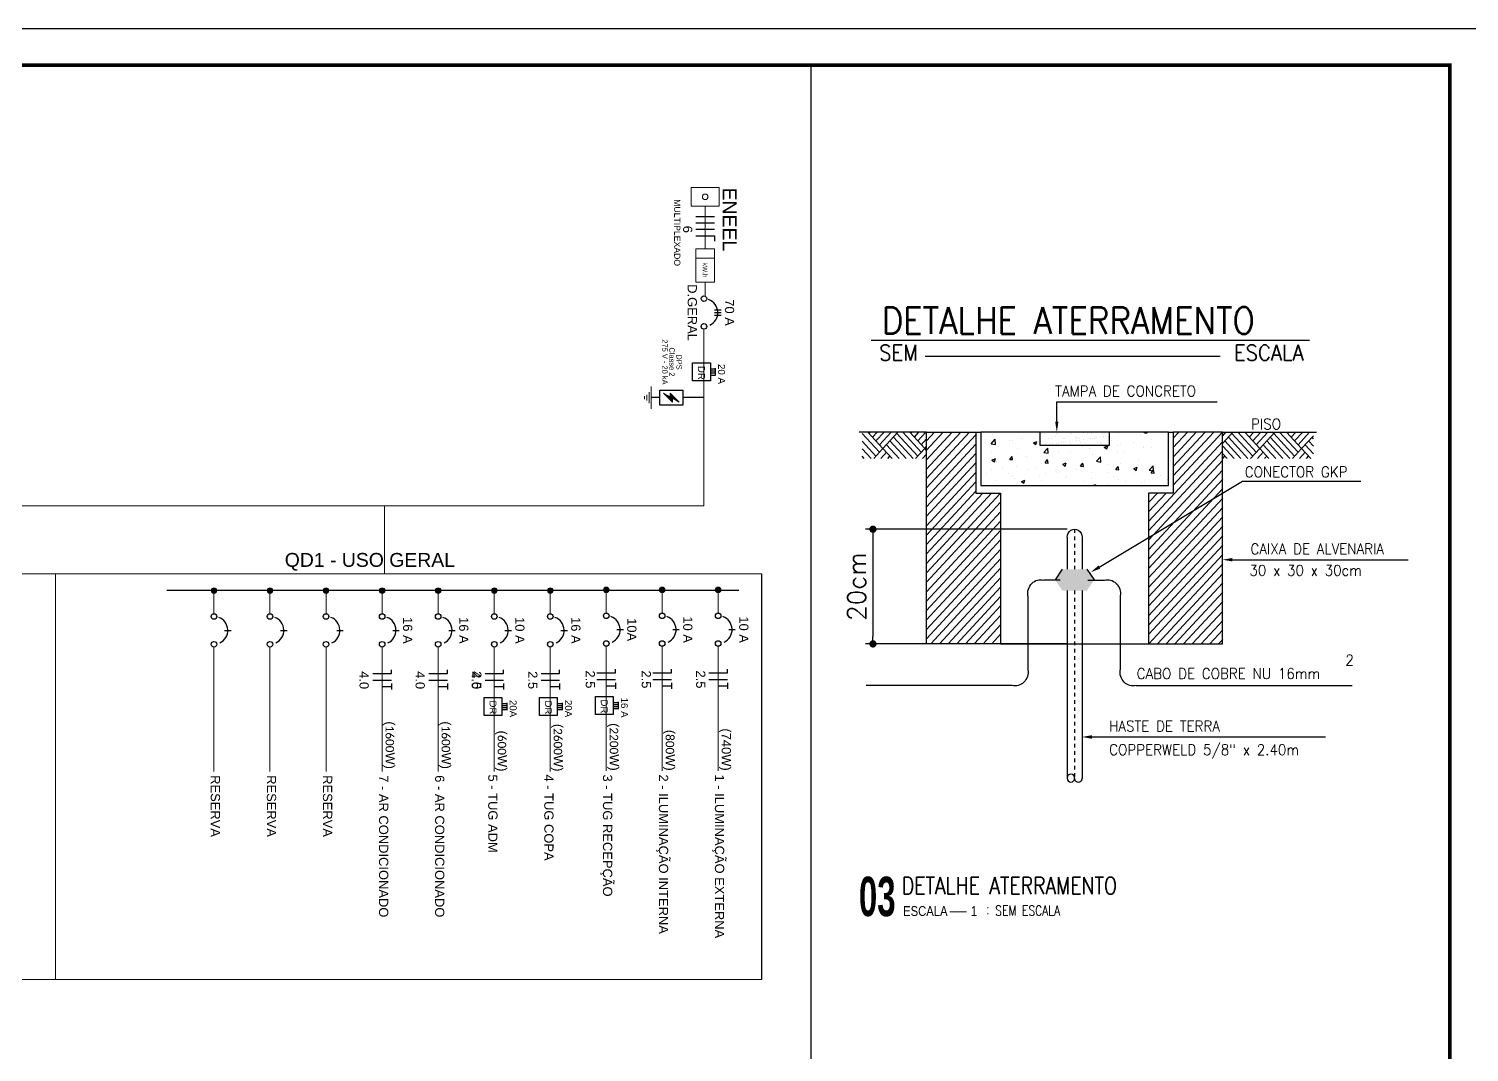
# Model space of a CAD drawing. Header units: millimetres. Extents: x 3040 to 3208, y 298 to 357.
# Drawn here: x 3083.66 to 3123.14, y 329.22 to 357.26 of the extents above; entities that cross this region are included whole.
import ezdxf
from ezdxf.enums import TextEntityAlignment as Align

# ---------------------------------------------------------------- set-up
doc = ezdxf.new("R2010")
doc.units = ezdxf.units.MM
doc.header["$MEASUREMENT"] = 0
doc.linetypes.add('DASHDOT', pattern=[1, 0.5, -0.25, 0, -0.25])
doc.layers.get('0').update_dxf_attribs({"linetype": 'CONTINUOUS'})
doc.layers.get('DEFPOINTS').update_dxf_attribs({"linetype": 'CONTINUOUS'})
for name, color, linetype in [('01', 4, 'CONTINUOUS'), ('02', 2, 'CONTINUOUS'), ('06', 2, 'CONTINUOUS'), ('A-TXT-Y', 8, 'CONTINUOUS'), ('CABO-ILUM', 3, 'CONTINUOUS'), ('CABO.ILUMI.SOLO', 6, 'CONTINUOUS'), ('E-txt-g', 3, 'CONTINUOUS'), ('E-TXT-Y', 2, 'CONTINUOUS'), ('FIACAO', 1, 'CONTINUOUS'), ("LINHA - PROJETU'S", 1, 'CONTINUOUS'), ('P2', 1, 'CONTINUOUS'), ("PRANCHA - PROJETU'S", 7, 'CONTINUOUS'), ('SOMENTE_TUBULACAO', 2, 'CONTINUOUS'), ('TEXTO2', 3, 'CONTINUOUS'), ('TEXTOS', 2, 'CONTINUOUS')]:
    doc.layers.add(name, color=color, linetype=linetype)
for name, color, linetype, lineweight in [('DI-Disjuntor', 1, 'CONTINUOUS', 30), ('DI-Linhas do diagrama', 9, 'CONTINUOUS', 20), ('DI-Textos do diagrama', 7, 'CONTINUOUS', 20), ('DI-Título do diagrama', 3, 'CONTINUOUS', 30), ('E-Txt-W', 7, 'CONTINUOUS', 20)]:
    doc.layers.add(name, color=color, linetype=linetype, lineweight=lineweight)
doc.styles.add('ARIAL', font='arial.ttf', dxfattribs={"height": 2})
doc.styles.add('F2', font='ARIALN.TTF')
doc.styles.add('REG140', font='romans.shx', dxfattribs={"width": 0.8, "height": 0.35})
doc.styles.add('REG80', font='romans.shx', dxfattribs={"width": 0.8, "height": 0.2})
doc.styles.add('ROMANS', font='romans.shx', dxfattribs={"height": 0.1})
doc.styles.add('SANSSERIF2', font='sanssb__.ttf', dxfattribs={"width": 0.8})
doc.styles.add('TEXTOS', font='romans.shx', dxfattribs={"height": 0.1})

# ---------------------------------------------------------------- blocks, each defined once
blk = doc.blocks.new('DR Tetrapolar')
at = {"layer": 'DI-Disjuntor', "linetype": 'Continuous'}
for p, q in [((6561.4, 1698.7), (6561.4, 1706.1)), ((6564.6, 1698.7), (6564.6, 1706.1)), ((6567.7, 1698.7), (6567.7, 1706.1)), ((6570.9, 1698.7), (6570.9, 1706.1))]:
    blk.add_line(p, q, dxfattribs=at)
at = {"layer": 'P2'}
blk.add_line((6560.4, 1706.1), (6571.9, 1706.1), dxfattribs=at)
blk.add_lwpolyline([(6552.3, 1698.7), (6580, 1698.7), (6580, 1671.8), (6552.3, 1671.8)], close=True, dxfattribs=at)
at = {"layer": 'P2', "insert": (6567.6, 1679.9), "char_height": 10.59, "width": 50.832, "attachment_point": 8, "line_spacing_factor": 0.798, "style": 'ARIAL'}
blk.add_mtext('DR', dxfattribs=at)
blk = doc.blocks.new('DPS')
at = {"layer": 'DI-Linhas do diagrama', "linetype": 'Continuous'}
blk.add_hatch(color=256, dxfattribs=at).paths.add_polyline_path([(3385.424, 218.518), (3385.247, 218.341), (3385.322, 218.341), (3385.247, 218.211), (3385.424, 218.388), (3385.349, 218.388)])
at = {"layer": 'DI-Disjuntor', "linetype": 'Continuous'}
blk.add_lwpolyline([(3385.186, 218.592), (3385.484, 218.592), (3385.484, 218.137), (3385.186, 218.137)], close=True, dxfattribs=at)
at = {"layer": 'DI-Linhas do diagrama', "linetype": 'Continuous'}
for p, q in [((3385.424, 218.518), (3385.247, 218.341)), ((3385.349, 218.388), (3385.424, 218.518)), ((3385.247, 218.211), (3385.424, 218.388)), ((3385.247, 218.341), (3385.322, 218.341)), ((3385.322, 218.341), (3385.247, 218.211)), ((3385.424, 218.388), (3385.349, 218.388))]:
    blk.add_line(p, q, dxfattribs=at)
blk = doc.blocks.new('ADFSGASDFG')
at = {"layer": "PRANCHA - PROJETU'S", "color": 1}
blk.add_lwpolyline([(276.578, 47.946), (360.678, 47.946), (360.678, 107.346), (276.578, 107.346)], close=True, dxfattribs=at)
at = {"layer": "PRANCHA - PROJETU'S", "color": 4, "const_width": 0.1}
blk.add_lwpolyline([(279.078, 106.346), (359.678, 106.346), (359.678, 48.946), (279.078, 48.946)], close=True, dxfattribs=at)
blk = doc.blocks.new('*X327')
at = {"color": 0}
for p, q in [((4.704, 10.891), (5.573, 11.76)), ((4.704, 11.068), (5.396, 11.76)), ((4.704, 11.245), (5.219, 11.76)), ((4.704, 11.422), (5.042, 11.76)), ((4.704, 11.598), (4.866, 11.76)), ((4.704, 10.715), (5.704, 11.715)), ((9.704, 11.649), (9.815, 11.76)), ((9.704, 11.472), (9.992, 11.76)), ((9.704, 11.295), (10.169, 11.76)), ((9.704, 11.118), (10.346, 11.76)), ((9.704, 10.942), (10.522, 11.76)), ((9.704, 10.765), (10.699, 11.76)), ((4.704, 10.538), (5.704, 11.538)), ((4.704, 10.361), (5.704, 11.361)), ((9.204, 10.088), (10.704, 11.588)), ((9.204, 9.911), (10.704, 11.411)), ((4.704, 10.184), (5.704, 11.184)), ((9.204, 9.734), (10.704, 11.234)), ((4.704, 10.007), (5.704, 11.007)), ((4.704, 9.831), (5.704, 10.831)), ((9.204, 9.558), (10.704, 11.058)), ((9.204, 9.381), (10.704, 10.881)), ((4.704, 9.654), (5.704, 10.654)), ((4.704, 9.124), (6.198, 10.617)), ((4.704, 9.3), (6.021, 10.617)), ((4.704, 9.477), (5.844, 10.617)), ((9.204, 9.204), (10.704, 10.704)), ((9.204, 10.442), (9.38, 10.617)), ((9.204, 10.265), (9.557, 10.617)), ((4.704, 8.947), (6.204, 10.447)), ((4.704, 8.77), (6.204, 10.27)), ((9.204, 9.027), (10.704, 10.527)), ((9.204, 8.851), (10.704, 10.351)), ((4.704, 8.593), (6.204, 10.093)), ((9.204, 8.674), (10.704, 10.174)), ((9.204, 8.497), (10.704, 9.997)), ((4.704, 8.416), (6.204, 9.916)), ((4.704, 8.24), (6.204, 9.74)), ((9.204, 8.32), (10.704, 9.82)), ((4.704, 8.063), (6.204, 9.563)), ((9.204, 8.143), (10.704, 9.643)), ((9.204, 7.967), (10.704, 9.467)), ((4.704, 7.886), (6.204, 9.386)), ((4.786, 7.791), (6.204, 9.209)), ((9.205, 7.791), (10.704, 9.29)), ((4.963, 7.791), (6.204, 9.033)), ((9.382, 7.791), (10.704, 9.113)), ((9.559, 7.791), (10.704, 8.936)), ((5.139, 7.791), (6.204, 8.856)), ((5.316, 7.791), (6.204, 8.679)), ((9.736, 7.791), (10.704, 8.76)), ((5.493, 7.791), (6.204, 8.502)), ((9.912, 7.791), (10.704, 8.583)), ((10.089, 7.791), (10.704, 8.406)), ((5.67, 7.791), (6.204, 8.325)), ((5.847, 7.791), (6.204, 8.149)), ((10.266, 7.791), (10.704, 8.229)), ((6.023, 7.791), (6.204, 7.972)), ((10.443, 7.791), (10.704, 8.052)), ((10.62, 7.791), (10.704, 7.876)), ((6.2, 7.791), (6.204, 7.795))]:
    blk.add_line(p, q, dxfattribs=at)
blk = doc.blocks.new('*X324')
at = {"color": 0}
for p, q in [((5.904, 11.656), (5.904, 11.656)), ((6.012, 11.577), (6.09, 11.659)), ((6.04, 11.753), (6.04, 11.753)), ((6.101, 11.564), (6.09, 11.659)), ((6.381, 11.633), (6.381, 11.633)), ((6.438, 11.633), (6.438, 11.633)), ((6.631, 11.666), (6.631, 11.666)), ((6.867, 11.592), (6.937, 11.619)), ((6.917, 11.559), (6.937, 11.619)), ((8.448, 11.632), (8.448, 11.632)), ((8.584, 11.764), (8.584, 11.764)), ((9.032, 11.732), (9.032, 11.732)), ((9.117, 11.783), (9.124, 11.791)), ((9.117, 11.783), (9.177, 11.778)), ((9.177, 11.778), (9.175, 11.791)), ((9.268, 11.654), (9.268, 11.654)), ((6.012, 11.577), (6.101, 11.564)), ((6.027, 11.42), (6.027, 11.42)), ((6.541, 11.49), (6.541, 11.49)), ((6.867, 11.592), (6.917, 11.559)), ((6.971, 11.611), (6.971, 11.611)), ((7.08, 11.412), (7.157, 11.493)), ((7.08, 11.412), (7.168, 11.398)), ((7.168, 11.398), (7.157, 11.493)), ((7.282, 11.432), (7.282, 11.432)), ((7.379, 11.405), (7.379, 11.405)), ((7.629, 11.438), (7.629, 11.438)), ((7.865, 11.532), (7.865, 11.532)), ((8.008, 11.488), (8.008, 11.488)), ((8.067, 11.367), (8.067, 11.367)), ((8.304, 11.512), (8.374, 11.539)), ((8.304, 11.512), (8.354, 11.479)), ((8.354, 11.479), (8.374, 11.539)), ((8.572, 11.431), (8.572, 11.431)), ((8.573, 11.543), (8.573, 11.543)), ((8.639, 11.571), (8.639, 11.571)), ((8.688, 11.412), (8.688, 11.412)), ((8.89, 11.604), (8.89, 11.604)), ((9.091, 11.506), (9.091, 11.506)), ((9.107, 11.52), (9.107, 11.52)), ((9.271, 11.512), (9.271, 11.512)), ((6.015, 11.087), (6.015, 11.087)), ((6.027, 11.27), (6.097, 11.297)), ((6.027, 11.27), (6.077, 11.236)), ((6.077, 11.236), (6.097, 11.297)), ((6.116, 11.231), (6.116, 11.231)), ((6.118, 11.239), (6.118, 11.239)), ((6.243, 11.122), (6.243, 11.122)), ((6.368, 11.272), (6.368, 11.272)), ((6.387, 11.282), (6.435, 11.339)), ((6.387, 11.282), (6.447, 11.277)), ((6.447, 11.277), (6.435, 11.339)), ((6.529, 11.157), (6.529, 11.157)), ((6.699, 11.332), (6.699, 11.332)), ((6.747, 11.322), (6.747, 11.322)), ((6.777, 11.1), (6.777, 11.1)), ((6.938, 11.112), (6.938, 11.112)), ((7.034, 11.221), (7.034, 11.221)), ((7.104, 11.219), (7.153, 11.277)), ((7.104, 11.219), (7.164, 11.214)), ((7.164, 11.214), (7.153, 11.277)), ((7.31, 11.077), (7.31, 11.077)), ((7.464, 11.19), (7.534, 11.216)), ((7.464, 11.19), (7.514, 11.156)), ((7.514, 11.156), (7.534, 11.216)), ((7.522, 11.212), (7.522, 11.212)), ((7.553, 11.296), (7.553, 11.296)), ((7.745, 11.093), (7.745, 11.093)), ((7.822, 11.157), (7.87, 11.214)), ((7.822, 11.157), (7.881, 11.151)), ((7.881, 11.151), (7.87, 11.214)), ((8.105, 11.312), (8.105, 11.312)), ((8.147, 11.246), (8.225, 11.328)), ((8.147, 11.246), (8.236, 11.233)), ((8.236, 11.233), (8.225, 11.328)), ((8.376, 11.177), (8.376, 11.177)), ((8.539, 11.094), (8.587, 11.151)), ((8.539, 11.094), (8.599, 11.089)), ((8.56, 11.098), (8.56, 11.098)), ((8.599, 11.089), (8.587, 11.151)), ((8.627, 11.209), (8.627, 11.209)), ((8.901, 11.11), (8.971, 11.136)), ((8.901, 11.11), (8.951, 11.076)), ((8.951, 11.076), (8.971, 11.136)), ((9.005, 11.259), (9.005, 11.259)), ((9.079, 11.173), (9.079, 11.173)), ((9.214, 11.081), (9.292, 11.162)), ((9.214, 11.081), (9.303, 11.067)), ((9.256, 11.031), (9.304, 11.088)), ((9.303, 11.067), (9.292, 11.162)), ((9.316, 11.026), (9.304, 11.088)), ((9.592, 11.243), (9.592, 11.243)), ((5.855, 10.845), (5.855, 10.845)), ((5.92, 11.01), (5.92, 11.01)), ((6.105, 10.878), (6.105, 10.878)), ((6.355, 11.012), (6.355, 11.012)), ((6.454, 10.988), (6.454, 10.988)), ((6.484, 10.927), (6.484, 10.927)), ((6.517, 10.824), (6.517, 10.824)), ((6.624, 10.867), (6.694, 10.894)), ((6.624, 10.867), (6.674, 10.834)), ((6.674, 10.834), (6.694, 10.894)), ((6.988, 10.965), (6.988, 10.965)), ((7.022, 10.888), (7.022, 10.888)), ((7.116, 11.011), (7.116, 11.011)), ((7.366, 11.044), (7.366, 11.044)), ((7.521, 10.943), (7.521, 10.943)), ((7.541, 10.963), (7.541, 10.963)), ((7.844, 11.054), (7.844, 11.054)), ((7.904, 10.862), (7.904, 10.862)), ((8.054, 11.034), (8.054, 11.034)), ((8.055, 10.92), (8.055, 10.92)), ((8.072, 10.791), (8.131, 10.814)), ((8.124, 10.791), (8.131, 10.814)), ((8.363, 10.815), (8.363, 10.815)), ((8.378, 11.032), (8.378, 11.032)), ((8.487, 10.962), (8.487, 10.962)), ((8.589, 10.898), (8.589, 10.898)), ((8.742, 10.865), (8.742, 10.865)), ((8.912, 11.009), (8.912, 11.009)), ((9.067, 10.84), (9.067, 10.84)), ((9.07, 11.062), (9.07, 11.062)), ((9.123, 10.875), (9.123, 10.875)), ((9.256, 11.031), (9.316, 11.026)), ((9.374, 10.948), (9.374, 10.948)), ((9.446, 10.987), (9.446, 10.987)), ((9.58, 10.91), (9.58, 10.91))]:
    blk.add_line(p, q, dxfattribs=at)
blk = doc.blocks.new('*X326')
at = {"color": 0}
for p, q in [((3.748, 11.384), (3.398, 11.734)), ((3.818, 11.455), (3.514, 11.76)), ((3.536, 11.738), (3.557, 11.76)), ((3.606, 11.667), (3.699, 11.76)), ((3.677, 11.597), (3.84, 11.76)), ((3.748, 11.526), (3.982, 11.76)), ((3.818, 11.455), (4.123, 11.76)), ((4.429, 11.269), (4.031, 11.667)), ((4.525, 11.314), (4.101, 11.738)), ((4.596, 11.384), (4.221, 11.76)), ((4.667, 11.455), (4.362, 11.76)), ((4.384, 11.738), (4.406, 11.76)), ((4.455, 11.667), (4.547, 11.76)), ((4.525, 11.597), (4.689, 11.76)), ((4.596, 11.526), (4.704, 11.634)), ((10.704, 11.553), (10.911, 11.76)), ((10.704, 11.694), (10.77, 11.76)), ((11.217, 11.269), (10.819, 11.667)), ((11.314, 11.314), (10.889, 11.738)), ((11.384, 11.384), (11.009, 11.76)), ((11.455, 11.455), (11.15, 11.76)), ((11.172, 11.738), (11.194, 11.76)), ((11.243, 11.667), (11.336, 11.76)), ((11.314, 11.597), (11.477, 11.76)), ((11.384, 11.526), (11.618, 11.76)), ((11.455, 11.455), (11.76, 11.76)), ((12.065, 11.269), (11.667, 11.667)), ((12.162, 11.314), (11.738, 11.738)), ((12.233, 11.384), (11.858, 11.76)), ((12.304, 11.455), (11.999, 11.76)), ((12.021, 11.738), (12.043, 11.76)), ((12.092, 11.667), (12.184, 11.76)), ((12.162, 11.597), (12.326, 11.76)), ((12.233, 11.526), (12.467, 11.76)), ((12.304, 11.455), (12.545, 11.696)), ((12.545, 11.638), (12.516, 11.667)), ((3.677, 11.314), (3.398, 11.593)), ((3.58, 11.269), (3.398, 11.451)), ((3.632, 11.269), (3.818, 11.455)), ((3.774, 11.269), (3.889, 11.384)), ((4.004, 11.269), (3.818, 11.455)), ((4.146, 11.269), (3.889, 11.526)), ((4.287, 11.269), (3.96, 11.597)), ((4.481, 11.269), (4.667, 11.455)), ((4.622, 11.269), (4.704, 11.351)), ((4.667, 11.455), (4.704, 11.492)), ((4.704, 11.418), (4.667, 11.455)), ((10.934, 11.269), (10.704, 11.499)), ((10.793, 11.269), (10.704, 11.358)), ((11.075, 11.269), (10.748, 11.597)), ((11.269, 11.269), (11.455, 11.455)), ((11.411, 11.269), (11.526, 11.384)), ((11.641, 11.269), (11.455, 11.455)), ((11.783, 11.269), (11.526, 11.526)), ((11.924, 11.269), (11.597, 11.597)), ((12.118, 11.269), (12.304, 11.455)), ((12.259, 11.269), (12.374, 11.384)), ((12.49, 11.269), (12.304, 11.455)), ((12.545, 11.355), (12.374, 11.526)), ((12.545, 11.497), (12.445, 11.597)), ((3.439, 11.269), (3.398, 11.31)), ((3.915, 11.269), (3.96, 11.314)), ((10.704, 11.27), (10.748, 11.314)), ((11.552, 11.269), (11.597, 11.314)), ((12.4, 11.269), (12.445, 11.314))]:
    blk.add_line(p, q, dxfattribs=at)
blk = doc.blocks.new('DOT')
at = {"color": 0, "linetype": 'ByBlock'}
blk.add_line((-0.5, 0), (-1, 0), dxfattribs=at)
at = {"color": 0, "linetype": 'ByBlock', "const_width": 0.5}
blk.add_lwpolyline([(-0.25, 0, 1), (0.25, 0, 1)], format="xyb", close=True, dxfattribs=at)
blk = doc.blocks.new('*X325')
at = {"color": 0}
for p, q in [((7.023, 11.762), (7.023, 11.762)), ((7.102, 11.77), (7.102, 11.77)), ((7.175, 11.666), (7.175, 11.666)), ((7.229, 11.67), (7.229, 11.67)), ((7.233, 11.784), (7.233, 11.784)), ((7.292, 11.79), (7.292, 11.79)), ((7.32, 11.704), (7.32, 11.704)), ((7.334, 11.763), (7.334, 11.763)), ((7.363, 11.773), (7.363, 11.773)), ((7.486, 11.666), (7.486, 11.666)), ((7.499, 11.679), (7.499, 11.679)), ((7.603, 11.79), (7.603, 11.79)), ((7.607, 11.617), (7.607, 11.617)), ((7.619, 11.772), (7.619, 11.772)), ((7.646, 11.763), (7.646, 11.763)), ((7.72, 11.701), (7.72, 11.701)), ((7.739, 11.684), (7.739, 11.684)), ((7.742, 11.635), (7.742, 11.635)), ((7.76, 11.683), (7.76, 11.683)), ((7.794, 11.642), (7.794, 11.642)), ((7.797, 11.667), (7.797, 11.667)), ((7.876, 11.652), (7.876, 11.652)), ((7.889, 11.782), (7.889, 11.782)), ((7.915, 11.791), (7.915, 11.791)), ((7.957, 11.764), (7.957, 11.764)), ((8.012, 11.67), (8.012, 11.67)), ((8.016, 11.681), (8.016, 11.681)), ((8.021, 11.789), (8.021, 11.789)), ((8.039, 11.772), (8.039, 11.772)), ((8.064, 11.677), (8.064, 11.677)), ((8.109, 11.667), (8.109, 11.667)), ((8.126, 11.692), (8.126, 11.692)), ((8.145, 11.688), (8.145, 11.688)), ((8.151, 11.785), (8.151, 11.785)), ((8.268, 11.764), (8.268, 11.764)), ((8.281, 11.706), (8.281, 11.706)), ((8.286, 11.691), (8.286, 11.691)), ((8.333, 11.713), (8.333, 11.713)), ((7.02, 11.617), (7.02, 11.617)), ((7.068, 11.546), (7.068, 11.546)), ((7.108, 11.577), (7.108, 11.577)), ((7.204, 11.564), (7.204, 11.564)), ((7.256, 11.571), (7.256, 11.571)), ((7.337, 11.582), (7.337, 11.582)), ((7.37, 11.58), (7.37, 11.58)), ((7.42, 11.613), (7.42, 11.613)), ((7.438, 11.596), (7.438, 11.596)), ((7.473, 11.599), (7.473, 11.599)), ((7.525, 11.606), (7.525, 11.606)), ((7.626, 11.579), (7.626, 11.579)), ((7.826, 11.604), (7.826, 11.604)), ((7.896, 11.589), (7.896, 11.589)), ((8.157, 11.592), (8.157, 11.592)), ((8.226, 11.601), (8.226, 11.601)), ((8.244, 11.584), (8.244, 11.584))]:
    blk.add_line(p, q, dxfattribs=at)
blk = doc.blocks.new('A$C71517219')
at = {"linetype": 'ByBlock'}
for p, q in [((334.8, 385.4), (27.7, 385.4)), ((38.8, 374.3), (38.8, 221.9)), ((334.8, 210.8), (27.7, 210.8))]:
    blk.add_line(p, q, dxfattribs=at)
at = {"linetype": 'DASHDOT', "ltscale": 0.5}
for p, q in [((345.9, 385.4), (345.9, 324.5)), ((345.9, 292), (345.9, 6.4))]:
    blk.add_line(p, q, dxfattribs=at)
for p, q in [((327.2, 324.5), (316.1, 308.3)), ((364.7, 324.5), (375.7, 308.3))]:
    blk.add_line(p, q)
for points in [[(316.3, 308), (327.2, 324.5), (327.2, 292), (327.2, 324.5)], [(327.2, 324.5), (364.7, 292), (364.7, 324.5), (364.7, 292)], [(327.2, 324.5), (364.7, 292), (327.2, 292), (364.7, 292)], [(364.7, 324.5), (364.7, 292), (375.7, 308.3), (364.7, 292)]]:
    blk.add_solid(points)
at = {"layer": '01'}
blk.add_line((233.3, 210.8), (458.6, 210.8), dxfattribs=at)
at = {"layer": '02'}
for p, q in [((567.6, 648.6), (118.1, 648.6)), ((293.4, 512.8), (293.4, 533)), ((398.5, 533), (398.5, 512.8)), ((398.5, 512.8), (293.4, 512.8)), ((334.7, 373.2), (334.7, 324.5)), ((357.2, 373.2), (357.2, 324.5)), ((334.7, 292), (334.7, 6.4)), ((357.2, 292), (357.2, 6.4))]:
    blk.add_line(p, q, dxfattribs=at)
at = {"layer": '02', "extrusion": (0, 0, -1)}
for centre, major_axis, start_param, end_param in [((345.9, 373.2), (0, 12.2), 4.712389, 7.853982), ((351.6, 6.1), (0, 6.1), 1.514706, 4.768479)]:
    blk.add_ellipse(centre, major_axis=major_axis, ratio=0.925363, start_param=start_param, end_param=end_param, dxfattribs=at)
blk.add_ellipse((340.3, 6.4), major_axis=(0, 6.09), ratio=0.925363, dxfattribs=at)
at = {"layer": '06'}
for p, q in [((120.6, 533), (17.8, 533)), ((120.6, 210.8), (120.6, 533)), ((120.6, 533), (195.7, 533)), ((195.7, 533), (195.7, 440.3)), ((195.7, 533), (203.2, 533)), ((488.7, 533), (203.2, 533)), ((203.2, 533), (203.2, 451.9)), ((488.7, 451.9), (488.7, 533)), ((488.7, 533), (496.2, 533)), ((496.2, 533), (496.2, 440.3)), ((571.3, 533), (496.2, 533)), ((571.3, 210.8), (571.3, 533)), ((571.3, 533), (714.2, 533)), ((195.7, 440.3), (233.3, 440.3)), ((203.2, 451.9), (488.7, 451.9)), ((233.3, 440.3), (233.3, 210.8)), ((458.6, 440.3), (458.6, 210.8)), ((496.2, 440.3), (458.6, 440.3)), ((324, 308), (298.9, 308)), ((366.1, 308), (391.2, 308)), ((274.7, 283.9), (274.7, 171.5)), ((415.4, 283.9), (415.4, 171.5)), ((233.3, 210.8), (120.6, 210.8)), ((458.6, 210.8), (571.3, 210.8)), ((250.6, 147.4), (28.3, 147.4)), ((439.6, 147.4), (768.6, 147.4))]:
    blk.add_line(p, q, dxfattribs=at)
at = {"layer": '06', "extrusion": (0, 0, -1)}
for centre, start_param, end_param in [((294.1, 287.4), 4.544834, 6.532836), ((396, 287.4), 6.033534, 8.021536), ((255.4, 168), 1.403242, 3.391244), ((434.7, 168), 2.891941, 4.879944)]:
    blk.add_ellipse(centre, major_axis=(0, 21.2), ratio=0.925363, start_param=start_param, end_param=end_param, dxfattribs=at)
at = {"layer": 'DEFPOINTS', "linetype": 'ByBlock'}
for p in [(345.9, 385.4), (38.8, 210.8), (345.9, 210.8)]:
    blk.add_point(p, dxfattribs=at)
at = {"layer": 'TEXTO2'}
for p, q in [((318.8, 579.5), (333.8, 579.5)), ((318.8, 549.3), (318.8, 579.5)), ((333.8, 579.5), (563.1, 579.5)), ((383.5, 327.8), (601.7, 458.5)), ((601.7, 458.5), (616.8, 458.5)), ((616.8, 458.5), (781.8, 458.5)), ((586.3, 339), (619.3, 339)), ((619.3, 339), (853.7, 339)), ((372.2, 69.1), (437.7, 69.1)), ((437.7, 69.1), (727.9, 69.1))]:
    blk.add_line(p, q, dxfattribs=at)
for points in [[(321.3, 549.3), (316.3, 549.3), (318.8, 533)], [(384.7, 325.4), (382.3, 330.2), (370.4, 319.9)], [(586.3, 336.3), (586.3, 341.7), (571.3, 339)], [(372.2, 66.4), (372.2, 71.8), (357.2, 69.1)]]:
    blk.add_solid(points, dxfattribs=at)
at = {"layer": 'TEXTOS'}
blk.add_line((703.5, 672.6), (35.9, 672.6), dxfattribs=at)
at = {"linetype": 'ByBlock', "xscale": 11.09589472725902, "yscale": 11.09589472725902, "zscale": 11.09589472725902}
for p, rotation in [((38.8, 385.4), 90), ((38.8, 210.8), 270)]:
    blk.add_blockref('DOT', p, dxfattribs=dict(at, rotation=rotation))
at = {"layer": '01', "xscale": 75.12661692264312, "yscale": 81.18610369981167, "zscale": 75.12661692264312}
for name, p in [('*X326', (-232.8, -421.7)), ('*X327', (-232.8, -421.7)), ('*X324', (-232.8, -424.2)), ('*X325', (-232.8, -424.2))]:
    blk.add_blockref(name, p, dxfattribs=at)
at = {"linetype": 'ByBlock', "insert": (13.9, 298.1), "char_height": 27.74, "attachment_point": 5, "rotation": 90, "style": 'TEXTOS'}
blk.add_mtext('20cm', dxfattribs=at)
at = {"layer": '02', "style": 'ROMANS', "width": 0.925363}
for s, p in [('SEM', (48.3, 642.3)), ('ESCALA ', (588.5, 642.3))]:
    blk.add_text(s, height=23.71, dxfattribs=at).set_placement(p)
at = {"layer": 'A-TXT-Y', "linetype": 'ByBlock', "style": 'ROMANS', "width": 0.9}
blk.add_text('DETALHE ATERRAMENTO', height=40.5, dxfattribs=at).set_placement((52, 682.8))
at = {"layer": 'TEXTO2', "style": 'ROMANS', "width": 0.925363}
for s, height, p in [('TAMPA DE CONCRETO', 16.237, (316.3, 587.6)), ('PISO', 16.24, (614.5, 537.5)), ('2', 16.2, (758.2, 178.1)), ('CABO DE COBRE NU 16mm', 16.237, (440.4, 157.5))]:
    blk.add_text(s, height=height, dxfattribs=at).set_placement(p)
for s, p in [('CONECTOR GKP', (605, 472.7)), ('CAIXA DE ALVENARIA', (613.6, 355.5)), ('30 x 30 x 30cm', (612.1, 322.8)), ('HASTE DE TERRA', (398.5, 85.6)), ('COPPERWELD 5/8" x 2.40m', (398.5, 49.6))]:
    blk.add_text(s, height=16.237, dxfattribs=at).set_placement(p, align=Align.MIDDLE_LEFT)
blk = doc.blocks.new('IND_DES')
at = {"layer": 'E-Txt-W', "color": 7}
blk.add_line((0.027, -0.243), (0.198, -0.243), dxfattribs=at)
at = {"layer": 'E-txt-g', "color": 7, "style": 'F2'}
for s, p in [('ESCALA', (-0.446, -0.286)), ('1', (0.243, -0.286)), (':', (0.399, -0.271))]:
    blk.add_text(s, height=0.1, dxfattribs=at).set_placement(p)
blk.add_attdef('ESCALA', (0.49, -0.281), '', height=0.1, dxfattribs=at)
at = {"layer": 'E-Txt-W', "color": 6, "style": 'F2'}
blk.add_attdef('00', text='', height=0.4, dxfattribs=at).set_placement((-0.708, -0.288), align=Align.CENTER)
at = {"layer": 'E-TXT-Y', "color": 7, "style": 'F2'}
for tag, p in [('PROJETO', (-0.456, 0.183)), ('DESENHO', (-0.458, -0.066))]:
    blk.add_attdef(tag, p, '', height=0.175, dxfattribs=at)

msp = doc.modelspace()

# ---------------------------------------------------------------- linework, layer by layer
msp.add_line((3103.743, 342.328), (3103.743, 331.208))
at = {"layer": 'CABO-ILUM'}
for p, q in [((3101.948, 352.124), (3102.456, 352.124)), ((3101.948, 351.947), (3102.456, 351.947)), ((3101.948, 351.769), (3102.456, 351.769)), ((3101.948, 351.592), (3102.456, 351.592)), ((3102.456, 351.592), (3102.456, 351.446)), ((3093.094, 339.591), (3093.602, 339.591)), ((3093.602, 339.591), (3093.602, 339.692)), ((3094.631, 339.591), (3095.139, 339.591)), ((3095.139, 339.591), (3095.139, 339.692)), ((3096.168, 339.591), (3096.675, 339.591)), ((3096.675, 339.591), (3096.675, 339.692)), ((3097.703, 339.591), (3098.21, 339.591)), ((3097.703, 339.591), (3098.21, 339.591)), ((3098.21, 339.591), (3098.21, 339.692)), ((3098.21, 339.591), (3098.21, 339.692)), ((3099.237, 339.61), (3099.744, 339.61)), ((3099.744, 339.61), (3099.744, 339.712)), ((3100.772, 339.61), (3101.279, 339.61)), ((3101.279, 339.61), (3101.279, 339.712)), ((3102.306, 339.61), (3102.813, 339.61)), ((3102.813, 339.61), (3102.813, 339.712)), ((3093.094, 339.413), (3093.602, 339.413)), ((3093.348, 339.235), (3093.602, 339.235)), ((3093.602, 339.317), (3093.602, 339.154)), ((3094.631, 339.413), (3095.139, 339.413)), ((3094.885, 339.236), (3095.139, 339.236)), ((3095.139, 339.317), (3095.139, 339.154)), ((3096.168, 339.413), (3096.675, 339.413)), ((3096.422, 339.236), (3096.675, 339.236)), ((3096.675, 339.317), (3096.675, 339.155)), ((3097.703, 339.413), (3098.21, 339.413)), ((3097.703, 339.413), (3098.21, 339.413)), ((3097.956, 339.236), (3098.21, 339.236)), ((3097.956, 339.236), (3098.21, 339.236)), ((3098.21, 339.317), (3098.21, 339.155)), ((3098.21, 339.317), (3098.21, 339.155)), ((3099.237, 339.433), (3099.744, 339.433)), ((3099.491, 339.255), (3099.744, 339.255)), ((3099.744, 339.336), (3099.744, 339.174)), ((3100.772, 339.433), (3101.279, 339.433)), ((3101.025, 339.255), (3101.279, 339.255)), ((3101.279, 339.336), (3101.279, 339.174)), ((3102.306, 339.433), (3102.813, 339.433)), ((3102.56, 339.255), (3102.813, 339.255)), ((3102.813, 339.336), (3102.813, 339.174))]:
    msp.add_line(p, q, dxfattribs=at)
at = {"layer": 'CABO.ILUMI.SOLO', "ltscale": 0.05}
msp.add_line((3103.122, 341.867), (3087.444, 341.867), dxfattribs=at)
at = {"layer": 'DI-Linhas do diagrama', "linetype": 'Continuous'}
for p, q in [((3101.822, 352.912), (3101.822, 352.405)), ((3102.583, 352.912), (3101.822, 352.912)), ((3102.202, 352.582), (3102.202, 352.582)), ((3102.583, 352.405), (3102.583, 352.912)), ((3101.822, 352.405), (3102.583, 352.405)), ((3102.202, 352.405), (3102.202, 351.232)), ((3101.948, 350.978), (3102.456, 350.978)), ((3102.202, 350.319), (3102.202, 349.937)), ((3102.168, 349.032), (3102.168, 344.189)), ((3102.168, 344.189), (3060.041, 344.189)), ((3093.413, 342.328), (3093.413, 344.189)), ((3088.738, 341.791), (3088.738, 341.233)), ((3090.274, 341.791), (3090.274, 341.233)), ((3091.811, 341.791), (3091.811, 341.233)), ((3093.348, 341.791), (3093.348, 341.233)), ((3093.348, 341.791), (3093.348, 341.233)), ((3094.885, 341.791), (3094.885, 341.233)), ((3096.422, 341.792), (3096.422, 341.234)), ((3097.956, 341.792), (3097.956, 341.234)), ((3097.956, 341.792), (3097.956, 341.234)), ((3099.491, 341.811), (3099.491, 341.253)), ((3101.025, 341.811), (3101.025, 341.253)), ((3102.56, 341.811), (3102.56, 341.253)), ((3088.738, 340.32), (3088.738, 336.91)), ((3090.274, 340.32), (3090.274, 336.91)), ((3091.811, 340.32), (3091.811, 336.91)), ((3093.348, 340.32), (3093.348, 336.91)), ((3093.348, 340.32), (3093.348, 336.91)), ((3094.885, 340.32), (3094.885, 336.91)), ((3096.422, 340.321), (3096.422, 336.91)), ((3097.956, 340.321), (3097.956, 336.91)), ((3097.956, 340.321), (3097.956, 336.91)), ((3099.491, 340.34), (3099.491, 336.93)), ((3101.025, 340.34), (3101.025, 336.93)), ((3102.56, 340.34), (3102.56, 336.93))]:
    msp.add_line(p, q, dxfattribs=at)
msp.add_lwpolyline([(3101.948, 351.232), (3102.456, 351.232), (3102.456, 350.319), (3101.948, 350.319), (3101.948, 351.232)], close=True, dxfattribs=at)
at = {"layer": 'DI-Linhas do diagrama', "linetype": 'Continuous', "const_width": 0.0761}
for points in [[(3088.738, 341.829, 1), (3088.738, 341.905, 1)], [(3090.274, 341.829, 1), (3090.274, 341.905, 1)], [(3091.811, 341.829, 1), (3091.811, 341.905, 1)], [(3093.348, 341.829, 1), (3093.348, 341.905, 1)], [(3093.348, 341.829, 1), (3093.348, 341.905, 1)], [(3094.885, 341.829, 1), (3094.885, 341.906, 1)], [(3096.422, 341.83, 1), (3096.422, 341.906, 1)], [(3097.956, 341.83, 1), (3097.956, 341.906, 1)], [(3097.956, 341.83, 1), (3097.956, 341.906, 1)], [(3099.491, 341.849, 1), (3099.491, 341.925, 1)], [(3101.025, 341.849, 1), (3101.025, 341.925, 1)], [(3102.56, 341.849, 1), (3102.56, 341.925, 1)]]:
    msp.add_lwpolyline(points, format="xyb", close=True, dxfattribs=at)
at = {"layer": 'DI-Linhas do diagrama', "linetype": 'Continuous'}
for centre in [(3102.202, 352.659), (3088.738, 341.867), (3090.274, 341.867), (3091.811, 341.867), (3093.348, 341.867), (3093.348, 341.867), (3094.885, 341.867), (3096.422, 341.868), (3097.956, 341.868), (3097.956, 341.868), (3099.491, 341.887), (3101.025, 341.887), (3102.56, 341.887)]:
    msp.add_circle(centre, 0.0761, dxfattribs=at)
at = {"layer": 'DI-Textos do diagrama', "linetype": 'Continuous'}
for p, q in [((3100.725, 347.462), (3100.725, 346.851)), ((3100.542, 347.195), (3100.542, 347.118)), ((3100.603, 347.233), (3100.603, 347.08)), ((3100.664, 347.309), (3100.664, 347.004))]:
    msp.add_line(p, q, dxfattribs=at)
at = {"layer": 'DI-Textos do diagrama'}
for p, q in [((3084.396, 342.328), (3103.743, 342.328)), ((3084.396, 342.328), (3084.396, 331.208)), ((3103.743, 331.208), (3084.396, 331.208))]:
    msp.add_line(p, q, dxfattribs=at)
msp.add_lwpolyline([(3084.396, 342.328), (3084.396, 331.208), (3073.831, 331.208), (3073.831, 342.328)], close=True, dxfattribs=at)
at = {"layer": 'FIACAO'}
for p, q in [((3102.46, 349.564), (3102.637, 349.564)), ((3102.46, 349.488), (3102.637, 349.488)), ((3102.46, 349.412), (3102.637, 349.412)), ((3100.959, 347.157), (3100.725, 347.157)), ((3102.168, 347.157), (3101.589, 347.157)), ((3089.029, 340.777), (3089.207, 340.777)), ((3090.566, 340.777), (3090.744, 340.777)), ((3092.103, 340.777), (3092.28, 340.777)), ((3093.64, 340.777), (3093.817, 340.777)), ((3093.64, 340.777), (3093.817, 340.777)), ((3095.177, 340.777), (3095.354, 340.777)), ((3096.714, 340.777), (3096.891, 340.777)), ((3098.248, 340.777), (3098.425, 340.777)), ((3098.248, 340.777), (3098.426, 340.777)), ((3099.782, 340.797), (3099.96, 340.797)), ((3101.317, 340.797), (3101.494, 340.797)), ((3102.851, 340.797), (3103.029, 340.797))]:
    msp.add_line(p, q, dxfattribs=at)
for centre in [(3102.168, 349.869), (3102.168, 349.108), (3088.738, 341.157), (3090.274, 341.157), (3091.811, 341.157), (3093.348, 341.157), (3093.348, 341.157), (3094.885, 341.157), (3096.422, 341.157), (3097.956, 341.157), (3097.956, 341.157), (3099.491, 341.177), (3101.025, 341.177), (3102.56, 341.177), (3088.738, 340.396), (3090.274, 340.396), (3091.811, 340.396), (3093.348, 340.396), (3093.348, 340.396), (3094.885, 340.396), (3096.422, 340.397), (3097.956, 340.397), (3097.956, 340.397), (3099.491, 340.416), (3101.025, 340.416), (3102.56, 340.416)]:
    msp.add_circle(centre, 0.0761, dxfattribs=at)
for centre in [(3102.168, 349.488), (3088.738, 340.777), (3090.274, 340.777), (3091.811, 340.777), (3093.348, 340.777), (3093.348, 340.777), (3094.885, 340.777), (3096.422, 340.777), (3097.956, 340.777), (3097.956, 340.777), (3099.491, 340.797), (3101.025, 340.797), (3102.56, 340.797)]:
    msp.add_arc(centre, 0.38, 295, 70, dxfattribs=at)
at = {"layer": "LINHA - PROJETU'S", "color": 1}
msp.add_line((3105.112, 328.607), (3105.112, 356.265), dxfattribs=at)

# ---------------------------------------------------------------- block references
ref = msp.add_blockref('IND_DES', (3108.831, 333.722), dxfattribs=dict(xscale=2.699723250675219, yscale=2.699723250675219, zscale=2.699723250675219))
ref.add_attrib('00', '03', dxfattribs={"layer": 'E-Txt-W', "height": 1.0799, "style": 'SANSSERIF2', "width": 0.6}).set_placement((3106.919, 332.945), align=Align.CENTER)
ref.add_attrib('DESENHO', 'DETALHE ATERRAMENTO', (3107.594, 333.545), dxfattribs={"layer": 'E-TXT-Y', "height": 0.47245, "style": 'REG140', "width": 0.8})
ref.add_attrib('ESCALA', 'SEM ESCALA', (3110.153, 332.963), dxfattribs={"layer": 'CABO-ILUM', "height": 0.27, "style": 'REG80', "width": 0.8})
at = {"layer": 'FIACAO', "xscale": 1.385999999999992, "yscale": 1.385999999999992, "zscale": 1.385999999999992, "rotation": 270}
msp.add_blockref('DPS', (2798.621, 5039.231), dxfattribs=at)
at = {"layer": 'P2', "xscale": 0.0180180000005265, "yscale": 0.0180180000005265, "zscale": 0.0180180000005265, "rotation": 270}
for p in [(3071.737, 466.171), (3066.023, 457), (3067.54, 457), (3069.074, 457.028)]:
    msp.add_blockref('DR Tetrapolar', p, dxfattribs=at)
at = {"layer": "PRANCHA - PROJETU'S", "color": 1}
msp.add_blockref('ADFSGASDFG', (2762.934, 249.919), dxfattribs=at)
at = {"layer": 'SOMENTE_TUBULACAO', "linetype": 'ByBlock', "xscale": 0.0180000000002565, "yscale": 0.0180000000002565, "zscale": 0.0180000000002565}
msp.add_blockref('A$C71517219', (3106.102, 336.612), dxfattribs=at)

# ---------------------------------------------------------------- texts
at = {"layer": 'CABO-ILUM', "insert": (3102.684, 352.912), "char_height": 0.3804, "width": 1.36961, "attachment_point": 7, "rotation": 270, "line_spacing_factor": 0.798, "style": 'ARIAL'}
msp.add_mtext('ENEEL', dxfattribs=at)
at = {"layer": 'DI-Textos do diagrama', "rotation": 270, "line_spacing_factor": 0.798, "style": 'ARIAL'}
for s, insert, char_height, width, attachment_point in [('MULTIPLEXADO', (3101.35, 351.678), 0.16973, 0.81471, 8), ('6', (3101.594, 351.769), 0.254, 1.21743, 8), ('kW.h', (3102.138, 350.852), 0.1268, 0.60872, 7), ('D.GERAL', (3101.719, 349.488), 0.2536, 1.21743, 8), ('70{\\fArial|b0|i0|c238|p34; A}', (3102.739, 349.488), 0.25363, 1.21743, 8), ('DPS\\PClasse 2\\P275 V - 20 kA', (3101.292, 348.134), 0.14665, 1.23735, 5), ('20{\\fArial|b0|i0|c238|p34; A}', (3102.554, 347.804), 0.19081, 0.91589, 8), ('16 {\\fArial|b0|i0|c238|p34;A}', (3093.919, 340.777), 0.25363, 1.21743, 8), ('16 {\\fArial|b0|i0|c238|p34;A}', (3095.456, 340.777), 0.25363, 1.21743, 8), ('10{\\fArial|b0|i0|c238|p34; A}', (3096.993, 340.777), 0.25363, 1.21743, 8), ('{\\fArial|b0|i0|c186|p34;1}6 {\\fArial|b0|i0|c238|p34;A}', (3098.527, 340.777), 0.25363, 1.21743, 8), ('10{\\fArial|b0|i0|c238|p34; A}', (3101.596, 340.797), 0.25363, 1.21743, 8), ('10{\\fArial|b0|i0|c238|p34; A}', (3103.131, 340.797), 0.25363, 1.21743, 8), ('10{\\fArial|b0|i0|c238|p34;A}', (3100.062, 340.797), 0.25363, 1.21743, 8), ('4.0', (3092.724, 339.413), 0.2536, 1.21743, 8), ('4.0', (3094.261, 339.413), 0.2536, 1.21743, 8), ('4.0', (3095.798, 339.413), 0.2536, 1.21743, 8), ('2.5', (3095.813, 339.413), 0.2536, 1.21743, 8), ('2.5', (3097.348, 339.413), 0.2536, 1.21743, 8), ('2.5', (3098.924, 339.432), 0.2536, 1.21743, 8), ('2.5', (3100.459, 339.432), 0.2536, 1.21743, 8), ('2.5', (3101.951, 339.432), 0.2536, 1.21743, 8), ('20{\\fArial|b0|i0|c238|p34;A}', (3096.84, 338.634), 0.19081, 0.91589, 8), ('20{\\fArial|b0|i0|c238|p34;A}', (3098.357, 338.634), 0.19081, 0.91589, 8), ('16{\\fArial|b0|i0|c238|p34; A}', (3099.891, 338.661), 0.19081, 0.91589, 8), ('{\\fArial|b0|i0|c238|p34;(\\fCalibri|b0|i0|c0|p34;\\H0.9167x;1600\\fArial|b0|i0|c238|p34;\\H1.091x;W)}', (3093.366, 336.979), 0.25363, 2.43486, 9), ('{\\fArial|b0|i0|c238|p34;(\\fCalibri|b0|i0|c0|p34;\\H0.9167x;1600\\fArial|b0|i0|c238|p34;\\H1.091x;W)}', (3094.902, 336.979), 0.25363, 2.43486, 9), ('{\\fArial|b0|i0|c238|p34;(\\fCalibri|b0|i0|c0|p34;\\H0.9167x;600\\fArial|b0|i0|c238|p34;\\H1.091x;W)}', (3096.439, 336.91), 0.25363, 2.43486, 9), ('{\\fArial|b0|i0|c238|p34;(\\fCalibri|b0|i0|c0|p34;\\H0.9167x;2600\\fArial|b0|i0|c238|p34;\\H1.091x;W)}', (3097.974, 336.91), 0.25363, 2.43486, 9), ('{\\fArial|b0|i0|c238|p34;(\\fCalibri|b0|i0|c0|p34;\\H0.9167x;2200\\fArial|b0|i0|c238|p34;\\H1.091x;W)}', (3099.509, 336.93), 0.25363, 2.43486, 9), ('{\\fArial|b0|i0|c238|p34;(\\fCalibri|b0|i0|c0|p34;\\H0.9167x;800\\fArial|b0|i0|c238|p34;\\H1.091x;W)}', (3101.043, 336.93), 0.25363, 2.1305, 9), ('{\\fArial|b0|i0|c204|p34;(}740{\\fArial|b0|i0|c238|p34;W)}', (3102.578, 336.93), 0.25363, 2.1305, 9), ('RESERVA', (3088.648, 336.808), 0.2536, 7.00023, 7), ('RESERVA', (3090.185, 336.808), 0.2536, 7.00023, 7), ('RESERVA', (3091.722, 336.808), 0.2536, 7.00023, 7), ('7{\\fArial|b0|i0|c238|p34; }- AR CONDICIONADO', (3093.259, 336.808), 0.25363, 7.00023, 7), ('6{\\fArial|b0|i0|c238|p34; }- AR CONDICIONADO', (3094.796, 336.808), 0.25363, 7.00023, 7), ('5{\\fArial|b0|i0|c186|p34; \\fArial|b0|i0|c204|p34;- }TUG ADM', (3096.253, 336.828), 0.25363, 4.35141, 7), ('4{\\fArial|b0|i0|c186|p34; \\fArial|b0|i0|c204|p34;- }TUG COPA', (3097.788, 336.828), 0.25363, 4.35141, 7), ('{\\fArial|b0|i0|c186|p34;3 \\fArial|b0|i0|c204|p34;- }TUG RECEPÇÃO', (3099.322, 336.828), 0.25363, 4.35141, 7), ('2 - ILUMINAÇÃO INTERNA', (3100.856, 336.828), 0.25363, 6.65034, 7), ('1 - ILUMINAÇÃO EXTERNA', (3102.391, 336.828), 0.25363, 7.04366, 7)]:
    msp.add_mtext(s, dxfattribs=dict(at, insert=insert, char_height=char_height, width=width, attachment_point=attachment_point))
at = {"layer": 'DI-Título do diagrama', "insert": (3090.679, 342.414), "char_height": 0.38045, "width": 6.39151, "attachment_point": 7, "line_spacing_factor": 0.798, "style": 'ARIAL'}
msp.add_mtext('QD1 - USO GERAL', dxfattribs=at)

doc.saveas('drawing.dxf')
